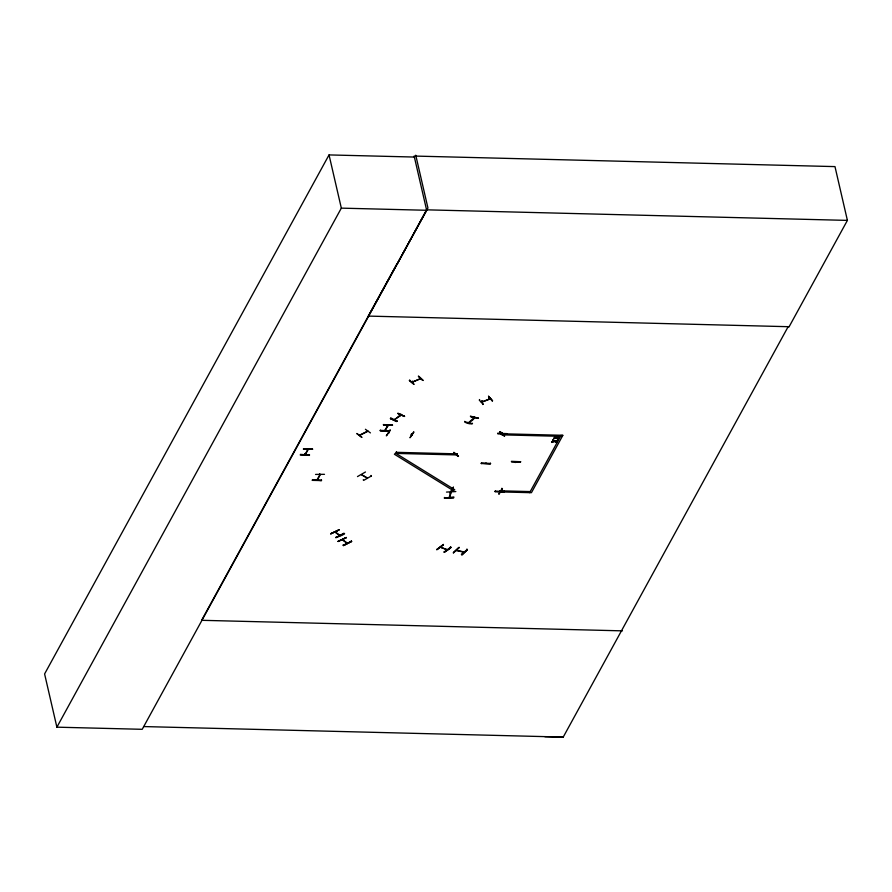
<?xml version="1.0" encoding="UTF-8"?>
<svg xmlns="http://www.w3.org/2000/svg" width="892" height="892" viewBox="0 0 892 892"><rect width="100%" height="100%" fill="white"/><g stroke="black" fill="none" stroke-linecap="round" stroke-linejoin="round"><path stroke-width="1.34" d="M411.424 435.118L411.346 434.092L411.903 434.895M330.91 533.851L339.072 529.748M346.364 537.452L338.191 541.533M472.437 423.265C472.727 424.893 463.896 422.998 464.765 421.347M472.481 423.678L464.799 421.771M420.623 378.721L411.97 382.244L412.896 381.486M501.75 433.155L502.174 434.192M447.227 549.862L440.592 547.264M447.371 549.662L440.492 547.264M451.296 492.183L449.412 497.647M396.684 421.481L390.417 418.493L396.684 421.515L396.985 420.834M397.018 421.191L390.718 417.835M444.528 497.926L453.827 497.714L444.461 498.193L453.827 496.955M436.98 549.361L443.447 544.711L437.002 549.673M361.762 437.325L356.822 433.512L361.784 437.247M409.729 379.97L409.406 380.55L414.1 384.43L409.439 380.483M458.377 455.812L458.399 456.169M453.582 552.817L459.09 547.264M482.762 404.522L483.163 403.909M304.874 454.898L307.818 449.434M305.477 454.463L305.287 453.627M308.175 449.546L305.153 454.965M319.726 473.875L320.206 474.767L317.351 480.074M384.798 430.646L385.489 430.055L385.11 430.658M387.663 424.904L387.808 425.74L388.176 425.138M456.325 550.442L457.072 550.609M464.108 552.237L463.628 551.869M482.293 401.155L482.394 401.98L482.249 400.943M489.139 398.3L489.663 399.203L489.284 398.178M489.574 399.192L490.299 398.691M485.895 463.372L486.04 462.926M502.452 433.88L502.096 434.382L502.229 433.044M499.966 491.525L499.832 491.024M515.844 461.967L515.531 462.524L516.234 461.933M450.315 492.964L453.404 487.433M300.303 455.098L309.357 455.377L309.424 454.63M300.381 454.396L309.524 455.076M312.334 480.32L321.388 480.598L321.454 479.851M321.388 480.587L312.412 479.628M380.327 430.1L380.26 430.847L389.313 430.992M367.961 431.237L359.822 435.296L360.468 434.75M411.346 435.106L411.368 434.337M490.422 463.126L490.355 463.873L481.334 463.528M504.214 491.213L504.147 491.96L495.127 491.626M474.232 417.523L468.646 422.596M469.482 422.284C467.486 422.975 475.436 419.675 474.321 416.809L473.685 417.98M384.831 430.591L387.83 425.116M388.176 425.239L385.188 430.58M444.461 498.204L444.461 497.457M455.834 491.559L446.491 492.083M450.85 492.228L449.089 497.658M420.522 378.788L419.898 379.1M456.503 454.284L457.406 453.861L456.671 454.24M501.215 434.348L502.174 434.226M367.37 477.922L361.55 474.678L367.08 478.123M490.321 398.902L481.557 402.247M414.367 157.048L329.037 154.918L44.6 673.939L56.887 727.17L142.218 729.31L426.655 210.278L414.144 156.055L834.979 166.603L847.4 220.391L789.13 326.717L368.329 316.091L427.937 207.981L415.75 155.197M56.887 727.17L341.335 208.137L329.037 154.918M396.784 264.177L201.614 620.308L622.449 630.856M303.514 449.312L312.713 449.211L303.403 448.866M312.345 480.375L321.555 480.297M315.556 474.421L324.487 474.321M316.905 480.119L319.882 474.7L319.57 473.987M389.302 431.07L389.369 430.323M392.502 425.239L383.46 425.005L392.402 424.793M396.516 452.333L394.409 454.251L453.236 490.578L454.742 489.741L395.925 453.404L456.225 454.92L456.815 453.85L396.516 452.333L396.36 451.664M556.552 441.663L556.418 442.543L554.49 441.573L551.635 442.421L551.769 441.562M554.032 440.904L552.639 440.592L552.784 439.711M558.526 438.072L558.381 438.953L556.463 437.983L553.609 438.842L553.731 437.972M555.995 437.314L554.601 437.013L554.746 436.121M555.036 440.893L557.444 440.67L557.578 439.801M556.998 437.314L559.407 437.08L559.54 436.21M529.658 492.652L561.113 435.251M562.696 435.285L562.105 436.366L501.806 434.85L502.397 433.78L562.874 435.296L531.42 492.696L499.509 491.893L500.1 490.823L530.249 491.581M544.889 736.703L563.231 737.082L788.182 326.628L789.164 326.639M334.946 532.056L339.718 535.679M342.272 539.772L347.166 543.406M342.495 539.526L347.412 543.206M452.902 490.399L452.11 490.187M497.736 433.69L506.935 433.646L497.636 433.244M481.334 463.617L481.401 462.859M511.529 461.777L520.716 461.733L511.417 461.331M495.116 491.704L495.194 490.946M501.828 488.281L502.43 488.738L498.84 494.257L501.995 488.66M390.161 430.345L386.336 435.853L390.306 429.944M388.834 433.322L388.633 433.021M413.843 432.219L409.986 437.771L413.721 431.839M387.674 425.228L387.842 425.685M359.643 435.162L367.794 431.081M458.789 547.565L453.236 552.839L459.19 547.71M467.062 549.505L461.866 554.857L467.375 549.583L461.331 554.322M461.866 554.846L467.397 549.639L466.862 549.093M470.53 416.597L478.513 418.225L470.418 416.151M393.963 419.608C394.822 420.5 402.058 412.517 400.82 415.137M400.854 414.289L401.132 415.282L401.065 414.39M436.69 549.673L443.424 544.399M444.116 552.26C455.89 542.592 450.204 549.762 444.015 551.813M444.484 552.349L450.906 547.365M473.853 416.832L474.076 417.623L474.053 416.742M304.886 453.615L305.175 454.34M367.025 431.427L367.593 431.148M390.417 418.538L397.085 421.269M397.999 413.62L404.678 416.352L397.899 413.186M394.063 419.831L401.177 415.248M412.082 382.222L411.747 381.542M457.25 453.961L456.648 454.218M502.018 434.293C499.843 434.783 502.965 434.192 501.839 433.111M357.491 476.584L365.464 471.991M367.314 477.856L366.88 478.101M371.362 475.993L363.635 480.409L363.222 479.773M365.397 429.275L370.414 432.899M330.698 533.75L339.127 529.881L330.709 533.717M335.938 537.62C350.801 529.592 343.61 535.824 335.827 537.263M338.001 541.433L346.43 537.553L338.012 541.388M452.768 490.422L451.999 490.377M343.119 544.934L343.498 545.592L351.638 541.455L343.498 545.57M499.531 491.369L500.434 491.392M418.861 376.368L423.131 380.494L418.337 376.168L422.552 380.26M420.388 378.621L412.015 382.278L411.881 381.419M499.899 431.628L500.479 431.862M499.999 432.074L504.236 436.032M456.526 550.23L464.163 551.992M482.55 401.868L481.446 402.058L481.357 401.277L482.427 401.712M490.031 397.955L490.21 398.735L481.535 402.058L481.412 401.199M492.194 400.854L488.504 396.137M412.673 381.954L412.472 381.163M554.846 436.567L556.742 437.526L559.641 436.656M552.884 440.157L554.779 441.116L557.678 440.247M553.832 438.418L556.095 437.749M551.869 442.008L554.133 441.339M470.563 416.486L478.235 418.393M490.21 398.735L489.909 397.943M335.191 531.844L340.108 535.523M398.055 413.509L404.321 416.497M499.643 491.347L499.643 491.525M400.53 415.639L400.14 414.68M500.479 431.851L504.671 435.965M500.066 431.973L504.103 435.72M847.4 220.391L426.554 209.832L397.542 263.408M341.335 208.137L426.655 210.278M392.513 425.116L383.359 424.559M303.525 449.189L312.456 449.1M305.488 454.418L304.841 453.671M143.779 726.567L563.231 737.082M497.747 433.568L506.756 433.802M511.54 461.655L520.56 461.922M463.885 552.26L456.47 550.476M450.46 546.852L450.951 547.432M557.099 437.749L558.626 438.518M555.136 441.339L556.653 442.097M371.406 476.072L370.994 475.436M351.66 541.511L351.281 540.853M458.477 456.247L453.805 452.311L458.009 456.459M335.95 537.664L343.978 533.182M492.618 400.764L488.638 396.449L492.239 400.854M483.13 404.344L479.272 400.095L479.64 399.538M351.392 541.221L343.23 545.291M453.404 487.065L449.914 493.031L450.315 492.596M411.747 434.092L411.97 434.939M387.741 424.848L387.964 425.629M387.284 424.837L387.496 425.729M380.382 430.513L389.481 430.769L380.382 430.513M481.457 463.282L490.533 463.572L481.457 463.282M495.25 491.369L504.315 491.659L495.25 491.369"/></g></svg>
